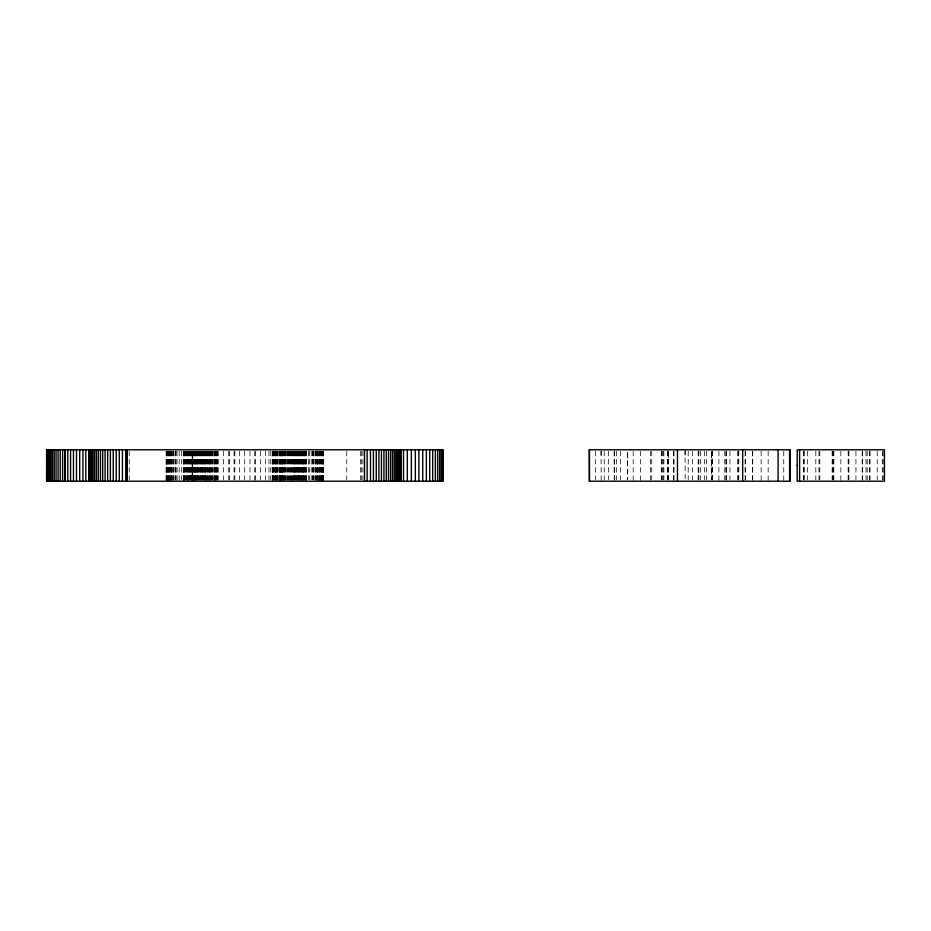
<?xml version="1.0" encoding="UTF-8"?>
<svg xmlns="http://www.w3.org/2000/svg" width="931" height="931" viewBox="0 0 931 931"><rect width="100%" height="100%" fill="white"/><g stroke="black" fill="none" stroke-linecap="round" stroke-linejoin="round"><path stroke-width="0.7" stroke-dasharray="4.66 3.49" d="M601.1 455.026L601.1 451.104M614.693 453.723L614.693 451.104M627.447 465.5L627.447 451.221L627.459 479.779L627.401 451.221M667.981 451.104L667.981 479.896M668.4 457.645L668.4 451.104M673.346 455.026L673.346 451.104M685.088 455.026L685.088 451.104M698.681 453.723L698.681 451.104M712.296 479.896L712.296 451.104M738.807 479.896L738.807 451.104M803.744 479.896L803.744 451.104M848.141 479.896L848.141 451.104M711.4 465.5L711.435 451.221L711.435 479.779M803.744 451.221L803.744 479.779M883.17 451.221L883.17 479.779M882.448 451.221L882.448 479.779M877.211 451.221L877.211 479.779M870.043 451.221L870.043 479.779M869.647 451.221L869.647 481.211M867.215 451.221L867.215 479.779M866.005 451.221L866.005 479.779M862.7 451.221L862.7 481.211M862.187 451.221L862.187 479.779M855.938 451.221L855.938 479.779M848.909 451.221L848.909 479.779M848.478 451.221L848.478 479.779M840.856 451.221L840.856 481.211M833.862 451.221L833.862 481.211M833.513 451.221L833.513 479.779M832.43 451.221L832.43 479.779M832.139 451.221L832.139 479.779M819.815 451.221L819.815 479.779M818.954 451.221L818.954 479.779M815.824 451.221L815.824 479.779M807.386 451.221L807.386 479.779M804.151 451.221L804.151 479.779M783.751 451.221L783.751 481.211M768.145 451.221L768.145 481.211M761.151 451.221L761.151 481.211M752.713 451.221L752.713 481.211M752.562 451.221L752.562 479.779M745.428 451.221L745.428 481.211M745.114 451.221L745.114 479.779M738.667 451.221L738.667 479.779M737.375 451.221L737.375 479.779M729.939 451.221L729.939 479.779M726.622 451.221L726.622 479.779M726.355 451.221L726.355 479.779M725.889 451.221L725.889 481.211M724.76 451.221L724.76 479.779M718.895 451.221L718.895 481.211M712.576 451.221L712.576 479.779M711.389 451.221L711.389 479.779M706.42 451.221L706.42 479.779M704.336 451.221L704.336 479.779M700.636 451.221L700.636 479.779M698.82 451.221L698.82 479.779M698.611 451.221L698.681 479.896M698.145 451.221L698.145 479.779M692.373 451.221L692.373 479.779M688.207 451.221L688.207 479.779M685.088 449.789L685.146 481.211M674.044 451.221L674.044 479.779M673.462 451.221L673.462 481.211M673.346 451.221L673.346 479.896M668.377 451.221L668.4 479.896M667.923 451.221L667.923 479.779M667.399 451.221L667.399 479.779M663.873 451.221L663.873 479.779M663 451.221L663 479.779M662.022 451.221L662.022 479.779M661.324 451.221L661.324 479.779M651.735 451.221L651.735 479.779M650.56 451.221L650.56 481.211M640.516 451.221L640.516 481.211M633.185 451.221L633.185 481.211M620.349 451.221L620.349 479.779M616.648 451.221L616.648 479.779M614.623 451.221L614.693 479.896M614.448 451.221L614.448 481.211M614.169 451.221L614.169 479.779M608.385 451.221L608.385 479.779M604.219 451.221L604.219 479.779M601.1 451.221L601.158 481.211M595.491 451.221L595.491 479.779M362.939 451.221L362.939 479.779M361.728 451.221L361.728 479.779M360.588 451.221L360.588 479.779M346.763 451.221L346.763 479.779M323.697 451.221L323.697 481.211M323.511 451.221L323.499 481.211M323.255 451.221L323.162 481.211M323.057 451.221L323.057 481.211M322.708 451.221L322.685 481.211M322.359 451.221L322.37 481.211M321.893 451.221L321.893 481.211M321.381 451.221L321.381 481.211M321.114 451.221L321.114 481.211M320.881 451.221L320.881 481.211M320.276 451.221L320.276 481.211M319.682 451.221L319.682 481.211M319.496 451.221L319.496 481.211M318.996 451.221L318.996 481.211M318.088 451.221L318.088 481.211M317.762 451.221L317.762 481.211M317.529 451.221L317.529 479.779M317.424 451.221L317.424 481.211M316.994 451.221L316.994 481.211M316.563 451.221L316.563 481.211M315.341 451.221L315.341 481.211M315.19 451.221L315.19 479.779M313.991 451.221L313.991 481.211M313.456 451.221L313.456 479.779M312.897 451.221L312.897 479.779M312.513 451.221L312.513 479.779M311.21 451.221L311.21 479.779M309.499 451.221L309.499 479.779M308.627 451.221L308.627 479.779M306.543 451.221L306.508 481.211M306.124 451.221L306.148 481.211M305.729 451.221L305.729 481.211M305.531 451.221L305.554 481.211M304.833 451.221L304.833 481.211M304.111 451.221L304.123 479.779M303.995 451.221L303.995 481.211M303.692 451.221L303.692 479.779M303.529 451.221L303.529 481.211M303.017 451.221L303.017 481.211M302.494 451.221L302.494 481.211M301.923 451.221L301.923 481.211M301.83 451.221L301.83 479.779M301.33 451.221L301.33 481.211M300.736 451.221L300.736 481.211M300.085 451.221L300.085 481.211M299.77 451.221L299.77 481.211M299.095 451.221L299.095 481.211M298.898 451.221L298.898 479.779M298.77 451.221L298.77 481.211M298.071 451.221L298.071 481.211M297.431 451.221L297.431 481.211M297.233 451.221L297.233 479.779M296.663 451.221L296.663 481.211M296.198 451.221L296.198 481.211M295.674 451.221L295.686 481.211M295.43 451.221L295.43 479.779M294.778 451.221L294.778 481.211M294.382 451.221L294.382 479.779M294.347 451.221L294.347 479.779M293.917 451.221L293.917 481.211M293.509 451.221L293.509 481.211M292.974 451.221L292.974 481.211M292.543 451.221L292.543 481.211M291.473 451.221L291.473 481.211M291.124 451.221L291.124 481.211M290.181 451.221L290.181 481.211M290.076 451.221L290.076 481.211M289.192 451.221L289.192 481.211M288.657 451.221L288.657 481.211M287.947 451.221L287.865 481.211M287.237 451.221L287.237 481.211M286.562 451.221L286.573 481.211M285.363 451.221L285.363 479.779M285.2 451.221L285.2 481.211M284.537 451.221L284.537 481.211M284.095 451.221L284.095 481.211M283.897 451.221L283.897 481.211M283.268 451.221L283.268 481.211M282.582 451.221L282.582 481.211M282.5 451.221L282.5 479.779M282.302 451.221L282.302 481.211M282.023 451.221L282.023 481.211M281.779 451.221L281.779 479.779M281.395 451.221L281.395 481.211M280.813 451.221L280.813 481.211M280.65 451.221L280.65 479.779M280.499 451.221L280.499 481.211M280.103 451.221L280.103 481.211M279.777 451.221L279.777 481.211M279.393 451.221L279.393 481.211M279.079 451.221L279.079 481.211M278.043 451.221L278.043 481.211M277.694 451.221L277.694 481.211M277.391 451.221L277.38 481.211M276.763 451.221L276.763 481.211M276.204 451.221L276.204 481.211M275.972 451.221L275.972 479.779M275.774 451.221L275.774 479.779M275.623 451.221L275.623 481.211M275.111 451.221L275.111 481.211M274.61 451.221L274.61 481.211M273.772 451.221L273.772 481.211M273.272 451.221L273.272 479.779M273.062 451.221L273.074 481.211M272.69 451.221L272.69 479.779M272.55 451.221L272.55 481.211M272.283 451.221L272.283 481.211M270.793 451.221L270.793 479.779M268.954 451.221L268.954 479.779M265.661 451.221L265.661 479.779M260.517 451.221L260.517 479.779M255.257 451.221L255.257 481.211M254.826 451.221L254.826 479.779M249.985 451.221L249.985 479.779M244.69 451.221L244.69 479.779M239.372 451.221L239.372 479.779M234.856 451.221L234.856 479.779M234.053 451.221L234.053 479.779M229.398 451.221L229.398 479.779M228.723 451.221L228.723 479.779M223.498 451.221L223.498 479.779M218.273 451.221L218.273 479.779M217.377 451.221L217.505 481.211M216.958 451.221L216.946 481.211M216.492 451.221L216.492 479.779M216.039 451.221L216.039 481.211M215.492 451.221L215.492 481.211M214.875 451.221L214.898 481.211M214.782 451.221L214.782 481.211M214.235 451.221L214.235 481.211M213.141 451.221L213.141 481.211M212.745 451.221L212.745 481.211M211.931 451.221L211.931 481.211M211.837 451.221L211.837 479.779M210.79 451.221L210.79 481.211M210.394 451.221L210.394 481.211M209.778 451.221L209.661 481.211M209.428 451.221L209.428 479.779M209.347 451.221L209.347 481.211M208.998 451.221L208.998 481.211M208.276 451.221L208.276 481.211M207.497 451.221L207.497 481.211M207.171 451.221L207.171 481.211M206.74 451.221L206.74 481.211M205.891 451.221L205.844 481.211M205.518 451.221L205.518 481.211M205.227 451.221L205.227 479.779M204.657 451.221L204.657 481.211M204.25 451.221L204.25 481.211M204.122 451.221L204.122 479.779M203.447 451.221L203.447 481.211M202.83 451.221L202.83 479.779M202.574 451.221L202.574 481.211M202.353 451.221L202.353 479.779M201.736 451.221L201.736 481.211M201.573 451.221L201.573 479.779M200.863 451.221L200.863 481.211M200.351 451.221L200.351 481.211M200.025 451.221L200.025 479.779M199.129 451.221L199.129 481.211M198.966 451.221L198.966 479.779M198.536 451.221L198.536 481.211M197.907 451.221L197.907 481.211M197.523 451.221L197.523 479.779M197.302 451.221L197.302 481.211M196.697 451.221L196.697 481.211M196.115 451.221L196.115 481.211M195.906 451.221L195.906 479.779M195.708 451.221L195.708 479.779M195.568 451.221L195.568 481.211M195.01 451.221L195.01 481.211M194.346 451.221L194.346 481.211M194.148 451.221L194.148 481.211M193.846 451.221L193.846 481.211M193.299 451.221L193.299 481.211M192.81 479.779L192.787 451.221L192.694 481.211M192.158 479.779L192.158 451.221L192.1 481.211M191.565 451.221L191.565 481.211M191.053 451.221L191.053 481.211M190.587 451.221L190.587 479.779M190.157 451.221L190.157 479.779M189.982 451.221L189.982 479.779M189.633 451.221L189.633 481.211M189.098 451.221L189.098 481.211M188.621 451.221L188.621 481.211M188.109 451.221L188.109 481.211M187.608 451.221L187.515 481.211M187.154 451.221L187.154 481.211M186.782 451.221L186.782 479.779M186.293 451.221L186.293 481.211M185.467 451.221L185.525 481.211M184.862 451.221L184.862 481.211M184.326 451.221L184.303 481.211M184.105 451.221L184.105 479.779M183.919 451.221L183.919 481.211M183.477 451.221L183.477 481.211M183.279 451.221L183.279 481.211M181.58 451.221L181.592 479.779M179.206 451.221L179.206 481.211M177.03 451.221L177.158 481.211M176.017 451.221L176.017 481.211M175.47 451.221L175.47 479.779M175.005 451.221L174.923 481.211M173.399 451.221L173.399 481.211M173.201 451.221L173.201 479.779M172.514 451.221L172.514 481.211M171.7 451.221L171.7 481.211M171.572 451.221L171.548 479.779M171.223 451.221L171.223 481.211M170.513 451.221L170.513 481.211M170.129 451.221L170.105 481.211M169.907 451.221L169.907 481.211M169.267 451.221L169.267 481.211M168.686 451.221L168.686 481.211M168.511 451.221L168.523 481.211M168.197 451.221L168.174 481.211M167.661 451.221L167.65 481.211M167.231 451.221L167.277 481.211M166.8 451.221L166.8 481.211M166.568 451.221L166.568 481.211M166.451 451.221L166.451 481.211M166.323 451.221L166.242 481.211M166.137 451.221L166.125 481.211M129.211 451.221L129.211 479.779"/><path stroke-width="1.4" d="M46.55 449.789L442.923 449.789L442.923 481.211L46.55 481.211L46.631 449.789M589.37 449.789L790.268 449.789L790.279 481.211L589.37 481.211L589.37 449.789L589.486 481.211M799.613 449.789L799.613 481.211M789.593 449.789L789.593 481.211M778.072 449.789L778.072 481.211M742.67 449.789L742.67 481.211M677.465 449.789L677.465 481.211M442.644 449.789L442.644 481.211M442.528 449.789L442.528 481.211M442.109 449.789L442.109 481.211M441.224 449.789L441.224 481.211M439.676 449.789L439.676 481.211M437.733 449.789L437.733 481.211M435.394 449.789L435.394 481.211M432.694 449.789L432.694 481.211M429.726 449.789L429.726 481.211M426.375 449.789L426.375 481.211M422.721 449.789L422.721 481.211M418.869 449.789L418.869 481.211M415.331 449.789L415.331 481.211M411.362 449.789L411.362 481.211M407.324 449.789L407.324 481.211M403.53 449.789L403.53 481.211M400.865 449.789L400.865 481.211M400.656 449.789L400.667 481.211M400.318 449.789L400.353 481.211M399.446 449.789L399.469 481.211M398.259 449.789L398.259 481.211M397.095 449.789L397.095 481.211M395.756 449.789L395.756 481.211M394.232 449.789L394.232 481.211M392.498 449.789L392.498 481.211M390.613 449.789L390.613 481.211M388.518 449.789L388.518 481.211M386.26 449.789L386.26 481.211M383.933 449.789L383.933 481.211M381.454 449.789L381.454 481.211M378.929 449.789L378.929 481.211M376.252 449.789L376.252 481.211M373.412 449.789L373.412 481.211M370.48 449.789L370.48 481.211M367.14 449.789L367.14 481.211M364.521 449.789L364.521 481.211M127.128 449.789L127.128 481.211M126.849 449.789L126.849 481.211M125.743 449.789L125.743 481.211M122.438 449.789L122.438 481.211M119.261 449.789L119.261 481.211M116.235 449.789L116.235 481.211M113.233 449.789L113.233 481.211M110.393 449.789L110.393 481.211M107.682 449.789L107.682 481.211M105.11 449.789L105.11 481.211M102.678 449.789L102.678 481.211M100.432 449.789L100.443 481.211M98.325 449.789L98.325 481.211M96.417 449.789L96.417 481.211M94.671 449.789L94.671 481.211M93.123 449.789L93.123 481.211M91.773 449.789L91.773 481.211M90.668 449.789L90.668 481.211M89.725 449.789L89.725 481.211M89.295 449.789L89.295 481.211M89.062 449.789L89.062 481.211M85.803 449.789L85.803 481.211M82.94 449.789L82.94 481.211M79.705 449.789L79.705 481.211M76.505 449.789L76.505 481.211M73.468 449.789L73.468 481.211M70.57 449.789L70.57 481.211M67.788 449.789L67.788 481.211M65.112 449.789L65.112 481.211M65.1 449.789L65.1 481.211M62.633 449.789L62.633 481.211M60.259 449.789L60.259 481.211M58.083 449.789L58.083 481.211M56.046 449.789L56.046 481.211M54.207 449.789L54.207 481.211M52.543 449.789L52.543 481.211M51.065 449.789L51.065 481.211M49.797 449.789L49.797 481.211M48.715 449.789L48.715 481.211M47.818 449.789L47.818 481.211M47.283 449.789L47.26 481.211M797.169 465.5L797.169 481.211L884.438 481.211L884.45 449.789L797.239 449.789L797.169 465.5M46.876 481.211L46.876 449.789L46.853 481.211"/></g></svg>
